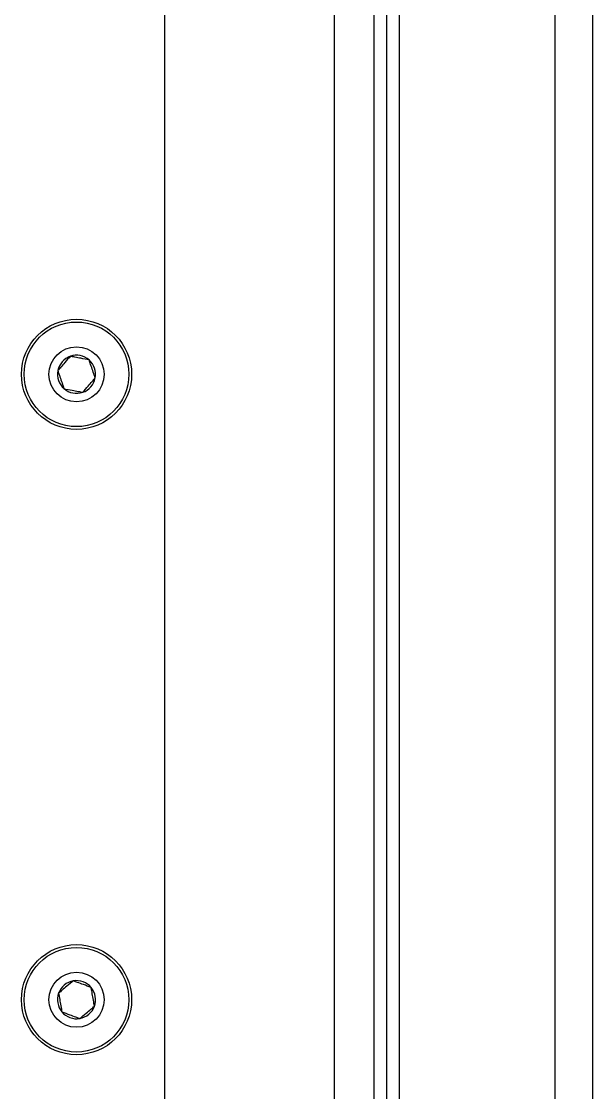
# Model space of a CAD drawing. Header units: millimetres. Extents: x 0 to 279, y 0 to 216.
# Drawn here: x 66.31 to 76.68, y 52.11 to 71.57 of the extents above; entities that cross this region are included whole.
import ezdxf

# ---------------------------------------------------------------- set-up
doc = ezdxf.new("R2010")
doc.units = ezdxf.units.MM

msp = doc.modelspace()

# ---------------------------------------------------------------- linework, layer by layer
at = {"color": 7, "linetype": 'Continuous', "lineweight": 25}
for p, q in [((71.996, 39.108), (71.996, 140.169)), ((72.712, 39.591), (72.712, 139.686)), ((73.174, 40.083), (73.174, 139.193)), ((75.994, 139.193), (75.994, 40.083)), ((76.679, 139.193), (76.679, 40.083)), ((72.94, 136.404), (72.94, 42.872)), ((68.912, 42.838), (68.912, 98.838))]:
    msp.add_line(p, q, dxfattribs=at)
for centre, radius in [((67.312, 65.158), 1), ((67.312, 65.158), 0.95), ((67.312, 65.158), 0.5), ((67.312, 53.798), 1), ((67.312, 53.798), 0.95), ((67.312, 53.798), 0.5)]:
    msp.add_circle(centre, radius, dxfattribs=at)
for centre, start, end in [((67.312, 65.158), 108.8817, 168.8817), ((67.312, 65.158), 48.8817, 108.8817), ((67.312, 65.158), 348.8817, 48.8817), ((67.312, 65.158), 168.8817, 228.8817), ((67.312, 65.158), 288.8817, 348.8817), ((67.312, 65.158), 228.8817, 288.8817), ((67.312, 53.798), 99.8511, 159.8511), ((67.312, 53.798), 39.8511, 99.8511), ((67.312, 53.798), 159.8511, 219.8511), ((67.312, 53.798), 339.8511, 39.8511), ((67.312, 53.798), 219.8511, 279.8511), ((67.312, 53.798), 279.8511, 339.8511)]:
    msp.add_arc(centre, 0.346, start, end, dxfattribs=at)
for points, knots in [([(67.2, 65.486), (67.167, 65.449), (67.111, 65.385), (67.03, 65.292), (66.99, 65.246), (66.972, 65.225)], [0, 0, 0, 0, 0.439117, 0.751367, 1, 1, 1, 1]), ([(67.54, 65.419), (67.491, 65.429), (67.408, 65.445), (67.287, 65.469), (67.226, 65.481), (67.2, 65.486)], [0, 0, 0, 0, 0.4391165, 0.7513669, 1, 1, 1, 1]), ([(67.652, 65.092), (67.646, 65.108), (67.629, 65.158), (67.597, 65.252), (67.564, 65.348), (67.546, 65.401), (67.54, 65.419)], [0, 0, 0, 0, 0.156025, 0.493707, 0.819058, 1, 1, 1, 1]), ([(66.972, 65.225), (66.978, 65.206), (66.996, 65.154), (67.029, 65.058), (67.061, 64.964), (67.079, 64.913), (67.084, 64.897)], [0, 0, 0, 0, 0.180942, 0.506293, 0.843975, 1, 1, 1, 1]), ([(67.424, 64.831), (67.457, 64.868), (67.512, 64.932), (67.593, 65.025), (67.634, 65.071), (67.652, 65.092)], [0, 0, 0, 0, 0.439117, 0.751367, 1, 1, 1, 1]), ([(67.084, 64.897), (67.133, 64.888), (67.216, 64.871), (67.337, 64.848), (67.397, 64.836), (67.424, 64.831)], [0, 0, 0, 0, 0.4391165, 0.7513669, 1, 1, 1, 1]), ([(67.253, 54.14), (67.214, 54.108), (67.149, 54.053), (67.055, 53.974), (67.008, 53.935), (66.987, 53.918)], [0, 0, 0, 0, 0.439117, 0.751367, 1, 1, 1, 1]), ([(67.578, 54.02), (67.531, 54.037), (67.452, 54.067), (67.336, 54.109), (67.278, 54.13), (67.253, 54.14)], [0, 0, 0, 0, 0.439117, 0.751367, 1, 1, 1, 1]), ([(66.987, 53.918), (66.99, 53.898), (66.999, 53.844), (67.017, 53.743), (67.034, 53.646), (67.043, 53.593), (67.046, 53.576)], [0, 0, 0, 0, 0.1809422, 0.5062926, 0.8439745, 1, 1, 1, 1]), ([(67.637, 53.679), (67.634, 53.696), (67.625, 53.749), (67.608, 53.846), (67.591, 53.946), (67.581, 54.001), (67.578, 54.02)], [0, 0, 0, 0, 0.156025, 0.493707, 0.819058, 1, 1, 1, 1]), ([(67.046, 53.576), (67.092, 53.559), (67.172, 53.53), (67.288, 53.488), (67.346, 53.466), (67.371, 53.457)], [0, 0, 0, 0, 0.439117, 0.751367, 1, 1, 1, 1]), ([(67.371, 53.457), (67.409, 53.489), (67.474, 53.543), (67.569, 53.622), (67.616, 53.662), (67.637, 53.679)], [0, 0, 0, 0, 0.439117, 0.751367, 1, 1, 1, 1])]:
    msp.add_open_spline(points, degree=3, knots=knots, dxfattribs=at)

doc.saveas('drawing.dxf')
